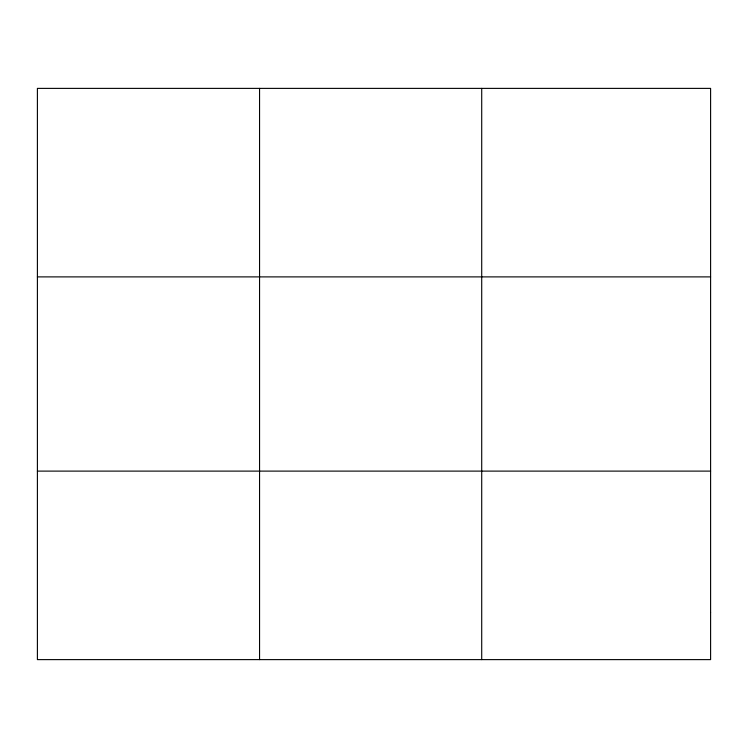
<?xml version="1.0" encoding="UTF-8"?>
<svg xmlns="http://www.w3.org/2000/svg" width="748" height="748" viewBox="0 0 748 748"><rect width="100%" height="100%" fill="white"/><g stroke="black" fill="none" stroke-linecap="round" stroke-linejoin="round"><path stroke-width="1.12" d="M259.556 88.386L259.556 659.614M481.712 88.386L481.712 659.614M37.4 276.891L710.6 276.891M37.4 471.109L710.6 471.109M710.6 612.481L710.6 659.614L37.4 659.614L37.4 88.386L710.6 88.386L710.6 612.481"/></g></svg>
